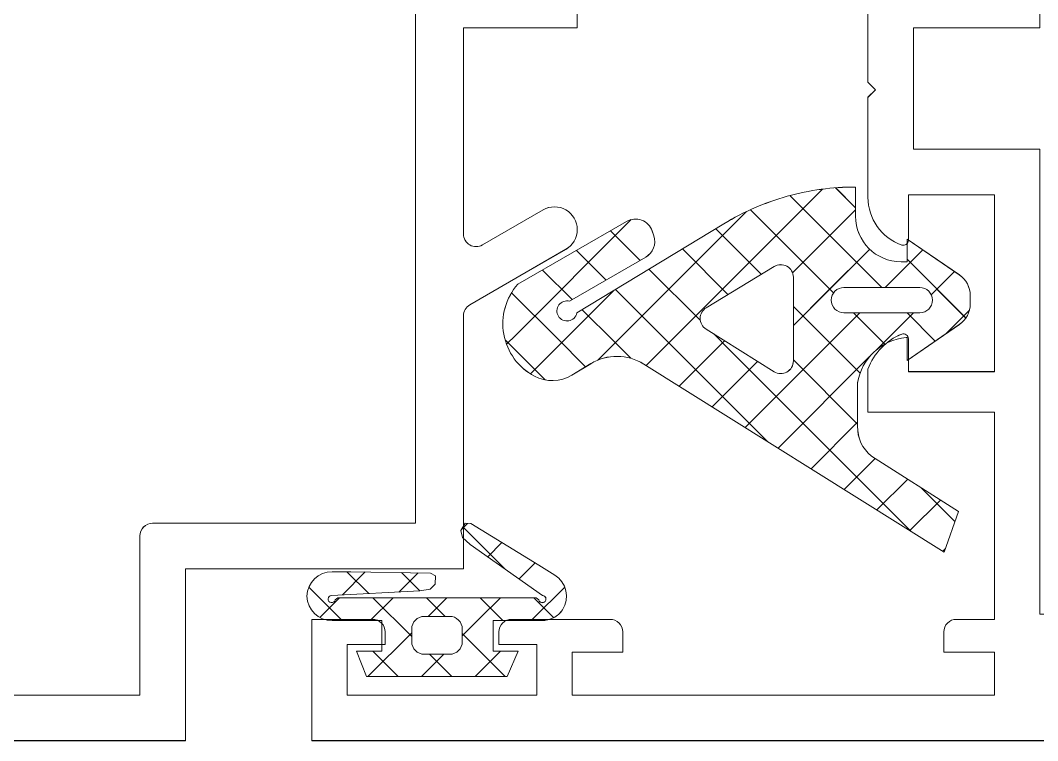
# Model space of a CAD drawing. Header units: millimetres. Extents: x 26282 to 30760, y 1404 to 4574.
# Drawn here: x 28019.029 to 28023.053, y 2955.414 to 2958.264 of the extents above; entities that cross this region are included whole.
import ezdxf

# ---------------------------------------------------------------- set-up
doc = ezdxf.new("R2010")
doc.units = ezdxf.units.MM
doc.header["$LTSCALE"] = 0.25
doc.linetypes.add('DIVIDE', pattern=[1.25, 0.5, -0.25, 0, -0.25, 0, -0.25])
for name, color, linetype, lineweight in [('AB-DUV', 4, 'Continuous', 50), ('DOĞRAMA', 30, 'Continuous', 20), ('SECTION LINE (3RDF)', 40, 'DIVIDE', 25)]:
    doc.layers.add(name, color=color, linetype=linetype, lineweight=lineweight)

# ---------------------------------------------------------------- blocks, each defined once
blk = doc.blocks.new('CHD03_1918', base_point=(38, -44))
at = {"color": 40, "linetype": 'Continuous'}
blk.add_lwpolyline([(68.011146, -22), (64.054101, -22), (63.754101, -21.7), (63.454101, -22), (59.497057, -22, -0.317837), (57.611439, -20.666667, -0.517633), (57.799997, -20.400001), (59.6, -20.4), (59.6, -17), (52.6, -17), (52.6, -20.4), (53.9, -20.4, -0.517638), (54.088562, -20.666667, -0.209118), (52.702947, -21.999999), (51, -22), (51, -17), (42.8, -17), (42.8, -18.5, -0.414214), (42.3, -19), (41.5, -19), (41.5, -17), (39.8, -17), (39.8, -33.7), (41.5, -33.7), (41.5, -31.7), (42.3, -31.7, -0.414214), (42.8, -32.2), (42.8, -36.1, -0.414214), (42.3, -36.6), (41.8, -36.6), (41.8, -35.1), (39.8, -35.1), (39.8, -42.6), (41.8, -42.6), (41.8, -41.1), (42.3, -41.1, -0.414214), (42.8, -41.6), (42.8, -44), (38, -44), (38, -44), (38, -22), (38, 0)], format="xyb", dxfattribs=at)
blk.add_lwpolyline([(39.8, -7.45), (39.8, -14.9), (43, -14.9), (43, -15.2), (61.4, -15.2), (61.4, -20.2), (66.2, -20.2), (66.2, -15.2), (83, -15.2), (83, -14.9), (86, -14.9), (86, 0), (86, 14.9), (83, 14.9), (83, 15.2), (66.2, 15.2), (66.2, 20.2), (61.4, 20.2), (61.4, 15.2), (43, 15.2), (43, 14.9), (39.8, 14.9), (39.8, 0), (39.8, -7.45)], close=True, dxfattribs=at)
blk = doc.blocks.new('CHD03_1923', base_point=(-6.8, -22))
at = {"color": 40, "linetype": 'Continuous'}
blk.add_lwpolyline([(25.7, -4.5), (21.4, -4.5), (21.4, 0), (13.24641, 0, 0.57735), (12.813397, -0.75), (14.199038, -3.15, -0.57735), (13.419615, -4.5, -0.267949), (12.640192, -4.05), (10.446261, -0.25, 0.267949), (10.013248, 0), (0, 0), (0, 11), (-6.8, 11), (-6.8, 11), (-6.8, 30.9)], format="xyb", dxfattribs=at)
blk.add_lwpolyline([(-5, 17.5), (-5, 12.8), (1.3, 12.8, -0.414214), (1.8, 12.3), (1.8, 1.9), (48.2, 1.9), (48.2, 22.699951, 0.414214), (45.200049, 25.7), (43.2, 25.7), (43.2, 22.2), (-5, 22.2), (-5, 17.5)], format="xyb", close=True, dxfattribs=at)
blk = doc.blocks.new('CHD50D23', base_point=(110.983776, 153.85743))
at = {"color": 1, "linetype": 'Continuous'}
for p, q in [((117.791548, 170.671326), (119.381447, 172.261226)), ((119.568875, 171.841832), (119.206204, 172.204502)), ((119.457419, 170.215877), (121.244586, 172.003044)), ((124.138771, 167.271936), (119.568875, 171.841832)), ((119.432791, 169.856596), (118.032092, 171.257294)), ((120.970782, 169.60792), (122.142332, 170.77947)), ((118.315634, 169.074092), (119.457419, 170.215877)), ((121.333881, 167.955505), (119.432791, 169.856596)), ((121.747604, 168.263422), (122.91966, 169.435477)), ((119.301305, 167.938443), (120.572703, 169.209841)), ((119.296707, 167.87136), (118.580823, 168.587243)), ((118.649877, 167.287015), (119.301305, 167.938443)), ((119.145191, 165.661009), (121.37384, 167.889658)), ((124.455498, 162.712568), (119.296707, 167.87136)), ((122.524426, 166.918923), (123.696988, 168.091485)), ((119.160623, 165.886123), (118.364104, 166.682642)), ((120.14134, 164.535837), (122.174977, 166.569474)), ((124.278265, 160.768481), (119.160623, 165.886123)), ((115.348278, 161.864095), (119.145191, 165.661009)), ((119.024539, 163.900887), (117.547506, 165.37792)), ((121.172168, 163.445345), (122.976114, 165.249291)), ((118.528593, 162.275512), (116.730908, 164.073197)), ((118.989078, 163.383575), (119.611946, 164.006444)), ((119.345191, 163.580234), (119.024539, 163.900887)), ((121.973305, 162.125161), (123.777251, 163.929107)), ((111.799457, 156.193954), (118.989078, 163.383575)), ((120.452072, 158.230713), (115.91431, 162.768475)), ((121.603057, 159.633594), (124.527445, 162.557981)), ((118.720503, 157.840961), (115.097712, 161.463753)), ((121.452072, 157.361288), (125.087016, 160.996232)), ((116.041968, 158.315145), (118.584254, 160.857431)), ((118.064864, 158.216721), (120.705574, 160.857431)), ((121.299351, 159.504754), (119.946674, 160.857431)), ((122.788808, 160.136617), (122.034401, 160.891024)), ((125.34237, 159.704376), (124.278265, 160.768481)), ((116.124999, 158.315145), (114.281114, 160.15903)), ((124.529431, 158.395995), (122.788808, 160.136617)), ((121.237452, 159.267988), (121.603057, 159.633594)), ((122.965684, 157.838422), (121.299351, 159.504754)), ((124.608099, 158.395995), (125.396213, 159.184109)), ((114.691525, 157.627299), (113.464516, 158.854308)), ((119.211984, 157.24252), (120.452072, 158.482608)), ((113.865869, 156.331635), (112.647918, 157.549586)), ((120.452072, 156.109392), (118.977527, 157.583937)), ((122.94395, 155.738834), (121.452072, 157.230713)), ((113.040212, 155.035971), (111.83132, 156.244863)), ((119.332913, 155.242129), (120.452072, 156.361288)), ((120.244395, 154.032291), (122.569534, 156.35743)), ((112.193401, 154.466577), (113.52755, 155.800727)), ((122.081038, 154.480426), (121.159141, 155.402323)), ((111.107571, 154.847292), (111.014722, 154.940141)), ((120.547923, 153.892221), (119.627241, 154.812903))]:
    blk.add_line(p, q, dxfattribs=at)
for points in [[(117.942326, 171.103172, -0.229763), (119.601084, 172.311706, -0.229763), (121.577, 171.756923), (124.065182, 167.454881, -0.472021), (123.686104, 166.442525), (123.493312, 166.376425, -0.353954), (122.651853, 166.698377), (120.910699, 169.711911, 2.506605), (120.443837, 169.422198), (123.974866, 163.603459, -0.068514), (125.058809, 161.099606, -0.068514), (125.425814, 158.395994), (124.268132, 158.395995, 0.414213), (122.468133, 156.595995), (122.468132, 156.35743), (123.368132, 156.35743), (121.951762, 154.2919, -0.247171), (121.127035, 153.857431), (120.80923, 153.85743, -0.247171), (119.984502, 154.2919), (118.568132, 156.35743), (119.468132, 156.35743), (119.468132, 156.395995, 0.347266), (117.672353, 158.315146), (115.962865, 158.315145, 0.239382), (114.781982, 157.769249), (112.588983, 154.327878), (110.983776, 154.890697), (118.422358, 166.775718, 0.283277), (118.436838, 168.874362), (117.984154, 169.620334, -0.264505), (117.942326, 171.103172)], [(118.960417, 162.96546), (118.120011, 161.622698, 0.58904), (118.543842, 160.857431), (121.854332, 160.857431, 0.584485), (122.281783, 161.616824), (120.652103, 164.302354, 0.558043), (119.800823, 164.308222), (118.960417, 162.96546)], [(120.952072, 159.35743, 0.414214), (120.452072, 158.85743), (120.452072, 155.85743, 1), (121.452072, 155.85743), (121.452072, 158.85743, 0.414214), (120.952072, 159.35743)]]:
    blk.add_lwpolyline(points, format="xyb", close=True, dxfattribs=at)
blk = doc.blocks.new('CHD40D08', base_point=(-2.21267, -2.905012))
at = {"color": 1, "linetype": 'Continuous'}
for p, q in [((0, 5.969856), (1.319355, 7.289211)), ((0.12533, 6.85077), (0.904473, 6.071627)), ((1.017205, 5.958895), (1.924654, 5.051445)), ((1.069674, 4.91821), (1.934707, 5.783243)), ((-2.21267, 4.946129), (-0.482761, 3.21622)), ((0, 4.854779), (0.904473, 3.950306)), ((-2.21267, 3.757186), (-1.21267, 4.757186)), ((-0.632316, 3.21622), (0.904473, 4.753009)), ((1.129836, 3.724943), (1.8882, 2.96658)), ((1.171493, 2.898708), (1.899747, 3.626962)), ((-2.21267, 2.824809), (-1.333018, 1.945157)), ((-2.21267, 1.635866), (-1.333018, 2.515518)), ((0.166981, 2.566478), (0.904473, 1.828986)), ((0.166982, 1.894197), (0.904473, 2.631688)), ((-2.21267, -0.485455), (-0.510996, 1.216219)), ((-0.604081, 1.21622), (0.039793, 0.572346)), ((3.601991, 1.252788), (3.846916, 1.007863)), ((2.045652, -0.469774), (3.706779, 1.191354)), ((-2.21267, 0.703488), (-1.21267, -0.296512)), ((0.039793, 0.572346), (0.904473, -0.292334)), ((0.061836, -0.332269), (0.904473, 0.510368)), ((2.524604, 0.208855), (3.086884, -0.353425)), ((0, -0.394105), (0.061836, -0.332269)), ((1.646901, -1.034763), (2.284292, -1.672154)), ((-0.000001, -1.509181), (0.092774, -1.601955)), ((0.092774, -1.601955), (1.325459, -2.834641)), ((0.115405, -2.400021), (0.904473, -1.610952))]:
    blk.add_line(p, q, dxfattribs=at)
for points in [[(3.56458, 1.274721), (3.853054, 1.105598), (3.839039, 0.882431), (2.197611, -1.814579), (1.801975, -2.439764, -0.413949), (0.422965, -2.750501, -0.119976), (0.112064, -2.393627, -0.119976), (-0.000001, -1.93378), (0, 0), (-1.21267, 0), (-1.21267, -1), (-2.21267, -0.565218), (-2.21267, 5.005452), (-1.21267, 5.396757), (-1.21267, 4.396757), (0, 4.396757), (0, 6.36622, -0.404548), (0.967353, 7.365686, -0.404548), (1.934706, 6.366219), (1.934707, 5.626366), (1.87951, 2.469611), (1.772015, 2.273538), (1.437813, 2.284888), (1.245523, 2.492312), (1.171532, 2.897929), (0.995458, 6.390233, 2.044702), (0.823804, 6.2417), (0.904473, 6.143585), (0.904473, -1.711145), (0.823804, -1.809259, 2.04471), (0.995459, -1.957792), (3.011747, 0.899087), (3.291174, 1.202272), (3.56458, 1.274721)], [(0.020535, 1.362666, 0.198912), (0.166982, 1.71622), (0.166981, 2.71622, 0.414213), (-0.333018, 3.21622), (-0.833018, 3.21622, 0.414213), (-1.333018, 2.71622), (-1.333018, 1.716219, 0.414213), (-0.833018, 1.21622), (-0.333018, 1.216219, 0.198912), (0.020535, 1.362666)]]:
    blk.add_lwpolyline(points, format="xyb", close=True, dxfattribs=at)
blk = doc.blocks.new('jtyhtrgrtg')
at = {"layer": 'DOĞRAMA', "color": 7, "yscale": 0.1, "zscale": 0.1}
for name, p, xscale, rotation in [('CHD03_1923', (-4.8433, -0.6378), 0.1, 90), ('CHD03_1918', (-7.6433, -0.6378), -0.1, 270), ('CHD50D23', (-5.0384, 0.1085), 0.1, 90), ('CHD40D08', (-6.636, -0.3839), 0.1, 90)]:
    blk.add_blockref(name, p, dxfattribs=dict(at, xscale=xscale, rotation=rotation))
blk = doc.blocks.new('A$C187D15ED')
at = {"layer": 'SECTION LINE (3RDF)'}
blk.add_blockref('jtyhtrgrtg', (8457.4014, 2751.0241, 0), dxfattribs=at)
blk.add_blockref('jtyhtrgrtg', (8457.4014, 2751.0241, 0), dxfattribs=at)

msp = doc.modelspace()

# ---------------------------------------------------------------- block references
at = {"layer": 'AB-DUV', "ltscale": 100}
msp.add_blockref('A$C187D15ED', (19570.4239, 205.0275, 5.1264), dxfattribs=at)

# ---------------------------------------------------------------- next in the draw order: linework, layer by layer
at = {"layer": 'DOĞRAMA', "color": 1, "linetype": 'Continuous'}
for p, q in [((28022.333, 2957.5226, 5.1264), (28022.2542, 2957.6014, 5.1264)), ((28022.333, 2957.5226, 5.1264), (28022.2542, 2957.6014, 5.1264)), ((28022.4365, 2957.207, 5.1264), (28022.073, 2957.5705, 5.1264)), ((28022.4365, 2957.207, 5.1264), (28022.073, 2957.5705, 5.1264)), ((28022.2022, 2957.596, 5.1264), (28022.0958, 2957.4896, 5.1264)), ((28022.2022, 2957.596, 5.1264), (28022.0958, 2957.4896, 5.1264)), ((28021.9014, 2957.5073, 5.1264), (28021.3855, 2956.9914, 5.1264)), ((28021.9014, 2957.5073, 5.1264), (28021.3855, 2956.9914, 5.1264)), ((28022.0958, 2957.4896, 5.1264), (28021.584, 2956.9778, 5.1264)), ((28022.0958, 2957.4896, 5.1264), (28021.584, 2956.9778, 5.1264)), ((28022.2093, 2957.2221, 5.1264), (28021.9168, 2957.5145, 5.1264)), ((28022.2093, 2957.2221, 5.1264), (28021.9168, 2957.5145, 5.1264)), ((28022.333, 2957.5147, 5.1264), (28022.1589, 2957.3407, 5.1264)), ((28022.333, 2957.5147, 5.1264), (28022.1589, 2957.3407, 5.1264)), ((28021.4454, 2957.4757, 5.1264), (28020.9884, 2957.0187, 5.1264)), ((28021.4454, 2957.4757, 5.1264), (28020.9884, 2957.0187, 5.1264)), ((28021.9601, 2957.2591, 5.1264), (28021.7797, 2957.4395, 5.1264)), ((28021.9601, 2957.2591, 5.1264), (28021.7797, 2957.4395, 5.1264)), ((28021.4807, 2957.3142, 5.1264), (28021.3635, 2957.4315, 5.1264)), ((28021.4807, 2957.3142, 5.1264), (28021.3635, 2957.4315, 5.1264)), ((28021.8281, 2957.179, 5.1264), (28021.6477, 2957.3594, 5.1264)), ((28021.8281, 2957.179, 5.1264), (28021.6477, 2957.3594, 5.1264)), ((28021.3463, 2957.2365, 5.1264), (28021.2291, 2957.3537, 5.1264)), ((28021.3463, 2957.2365, 5.1264), (28021.2291, 2957.3537, 5.1264)), ((28022.1589, 2957.3407, 5.1264), (28022.0835, 2957.2652, 5.1264)), ((28022.1589, 2957.3407, 5.1264), (28022.0835, 2957.2652, 5.1264)), ((28022.3888, 2957.3583, 5.1264), (28022.2221, 2957.1917, 5.1264)), ((28022.3888, 2957.3583, 5.1264), (28022.2221, 2957.1917, 5.1264)), ((28022.5987, 2957.3562, 5.1264), (28022.4495, 2957.207, 5.1264)), ((28022.5987, 2957.3562, 5.1264), (28022.4495, 2957.207, 5.1264)), ((28022.7694, 2957.0862, 5.1264), (28022.5369, 2957.3187, 5.1264)), ((28022.7694, 2957.0862, 5.1264), (28022.5369, 2957.3187, 5.1264)), ((28021.719, 2957.0759, 5.1264), (28021.5157, 2957.2793, 5.1264)), ((28021.719, 2957.0759, 5.1264), (28021.5157, 2957.2793, 5.1264)), ((28021.2118, 2957.1589, 5.1264), (28021.0947, 2957.276, 5.1264)), ((28021.2118, 2957.1589, 5.1264), (28021.0947, 2957.276, 5.1264)), ((28022.7246, 2957.2699, 5.1264), (28022.6324, 2957.1777, 5.1264)), ((28022.7246, 2957.2699, 5.1264), (28022.6324, 2957.1777, 5.1264)), ((28021.6065, 2956.9763, 5.1264), (28021.3836, 2957.1992, 5.1264)), ((28021.6065, 2956.9763, 5.1264), (28021.3836, 2957.1992, 5.1264)), ((28022.2458, 2957.1855, 5.1264), (28022.2093, 2957.2221, 5.1264)), ((28022.2458, 2957.1855, 5.1264), (28022.2093, 2957.2221, 5.1264)), ((28021.151, 2957.0075, 5.1264), (28020.9723, 2957.1862, 5.1264)), ((28021.151, 2957.0075, 5.1264), (28020.9723, 2957.1862, 5.1264)), ((28021.3771, 2957.1952, 5.1264), (28021.187, 2957.0051, 5.1264)), ((28021.3771, 2957.1952, 5.1264), (28021.187, 2957.0051, 5.1264)), ((28022.2221, 2957.1917, 5.1264), (28022.0869, 2957.0564, 5.1264)), ((28022.2221, 2957.1917, 5.1264), (28022.0869, 2957.0564, 5.1264)), ((28021.3788, 2956.9919, 5.1264), (28021.2516, 2957.119, 5.1264)), ((28021.3788, 2956.9919, 5.1264), (28021.2516, 2957.119, 5.1264)), ((28022.3509, 2956.8683, 5.1264), (28022.0869, 2957.1323, 5.1264)), ((28022.3509, 2956.8683, 5.1264), (28022.0869, 2957.1323, 5.1264)), ((28022.3495, 2957.107, 5.1264), (28021.8958, 2956.6532, 5.1264)), ((28022.3495, 2957.107, 5.1264), (28021.8958, 2956.6532, 5.1264)), ((28022.4484, 2956.983, 5.1264), (28022.3243, 2957.107, 5.1264)), ((28022.4484, 2956.983, 5.1264), (28022.3243, 2957.107, 5.1264)), ((28022.5617, 2957.107, 5.1264), (28022.4142, 2956.9595, 5.1264)), ((28022.5617, 2957.107, 5.1264), (28022.4142, 2956.9595, 5.1264)), ((28022.6484, 2956.9951, 5.1264), (28022.5365, 2957.107, 5.1264)), ((28022.6484, 2956.9951, 5.1264), (28022.5365, 2957.107, 5.1264)), ((28022.7834, 2957.1166, 5.1264), (28022.6913, 2957.0245, 5.1264)), ((28022.7834, 2957.1166, 5.1264), (28022.6913, 2957.0245, 5.1264)), ((28021.1055, 2956.8409, 5.1264), (28020.9465, 2956.9999, 5.1264)), ((28021.1055, 2956.8409, 5.1264), (28020.9465, 2956.9999, 5.1264)), ((28020.9884, 2957.0187, 5.1264), (28020.9522, 2956.9824, 5.1264)), ((28020.9884, 2957.0187, 5.1264), (28020.9522, 2956.9824, 5.1264)), ((28021.187, 2957.0051, 5.1264), (28021.0469, 2956.865, 5.1264)), ((28021.187, 2957.0051, 5.1264), (28021.0469, 2956.865, 5.1264)), ((28021.2652, 2956.8933, 5.1264), (28021.151, 2957.0075, 5.1264)), ((28021.2652, 2956.8933, 5.1264), (28021.151, 2957.0075, 5.1264)), ((28021.8343, 2956.9607, 5.1264), (28021.772, 2957.023, 5.1264)), ((28021.8343, 2956.9607, 5.1264), (28021.772, 2957.023, 5.1264)), ((28021.8146, 2956.9963, 5.1264), (28021.7825, 2956.9642, 5.1264)), ((28021.8146, 2956.9963, 5.1264), (28021.7825, 2956.9642, 5.1264)), ((28021.3855, 2956.9914, 5.1264), (28021.3139, 2956.9199, 5.1264)), ((28021.3855, 2956.9914, 5.1264), (28021.3139, 2956.9199, 5.1264)), ((28021.4439, 2956.9268, 5.1264), (28021.3788, 2956.9919, 5.1264)), ((28021.4439, 2956.9268, 5.1264), (28021.3788, 2956.9919, 5.1264)), ((28021.584, 2956.9778, 5.1264), (28021.5043, 2956.8982, 5.1264)), ((28021.584, 2956.9778, 5.1264), (28021.5043, 2956.8982, 5.1264)), ((28021.9862, 2956.5966, 5.1264), (28021.6065, 2956.9763, 5.1264)), ((28021.9862, 2956.5966, 5.1264), (28021.6065, 2956.9763, 5.1264)), ((28021.7825, 2956.9642, 5.1264), (28021.6348, 2956.8165, 5.1264)), ((28021.7825, 2956.9642, 5.1264), (28021.6348, 2956.8165, 5.1264)), ((28022.5532, 2956.2417, 5.1264), (28021.8343, 2956.9607, 5.1264)), ((28022.5532, 2956.2417, 5.1264), (28021.8343, 2956.9607, 5.1264)), ((28022.3885, 2956.9338, 5.1264), (28022.0262, 2956.5715, 5.1264)), ((28022.3885, 2956.9338, 5.1264), (28022.0262, 2956.5715, 5.1264)), ((28022.3411, 2956.666, 5.1264), (28022.0869, 2956.9202, 5.1264)), ((28022.3411, 2956.666, 5.1264), (28022.0869, 2956.9202, 5.1264)), ((28021.9451, 2956.9146, 5.1264), (28021.7653, 2956.7349, 5.1264)), ((28021.9451, 2956.9146, 5.1264), (28021.7653, 2956.7349, 5.1264)), ((28022.3411, 2956.6743, 5.1264), (28022.1567, 2956.4899, 5.1264)), ((28022.3411, 2956.6743, 5.1264), (28022.1567, 2956.4899, 5.1264)), ((28022.4099, 2956.5309, 5.1264), (28022.2872, 2956.4082, 5.1264)), ((28022.4099, 2956.5309, 5.1264), (28022.2872, 2956.4082, 5.1264)), ((28022.5394, 2956.4484, 5.1264), (28022.4177, 2956.3266, 5.1264)), ((28022.5394, 2956.4484, 5.1264), (28022.4177, 2956.3266, 5.1264)), ((28022.726, 2956.2811, 5.1264), (28022.5925, 2956.4145, 5.1264)), ((28022.726, 2956.2811, 5.1264), (28022.5925, 2956.4145, 5.1264)), ((28022.669, 2956.3658, 5.1264), (28022.5481, 2956.2449, 5.1264)), ((28022.669, 2956.3658, 5.1264), (28022.5481, 2956.2449, 5.1264)), ((28020.7735, 2956.2492, 5.1264), (28020.798, 2956.2737, 5.1264)), ((28020.7735, 2956.2492, 5.1264), (28020.798, 2956.2737, 5.1264)), ((28020.9458, 2956.0935, 5.1264), (28020.7796, 2956.2596, 5.1264)), ((28020.9458, 2956.0935, 5.1264), (28020.7796, 2956.2596, 5.1264)), ((28020.8779, 2956.1414, 5.1264), (28020.9341, 2956.1977, 5.1264)), ((28020.8779, 2956.1414, 5.1264), (28020.9341, 2956.1977, 5.1264)), ((28022.6879, 2956.1725, 5.1264), (28022.6786, 2956.1632, 5.1264)), ((28022.6879, 2956.1725, 5.1264), (28022.6786, 2956.1632, 5.1264)), ((28021.0023, 2956.0537, 5.1264), (28021.066, 2956.1174, 5.1264)), ((28021.0023, 2956.0537, 5.1264), (28021.066, 2956.1174, 5.1264)), ((28020.3029, 2955.9907, 5.1264), (28020.3936, 2956.0814, 5.1264)), ((28020.3029, 2955.9907, 5.1264), (28020.3936, 2956.0814, 5.1264)), ((28020.407, 2955.9959, 5.1264), (28020.3205, 2956.0824, 5.1264)), ((28020.407, 2955.9959, 5.1264), (28020.3205, 2956.0824, 5.1264)), ((28020.5263, 2956.002, 5.1264), (28020.6021, 2956.0778, 5.1264)), ((28020.5263, 2956.002, 5.1264), (28020.6021, 2956.0778, 5.1264)), ((28020.6089, 2956.0061, 5.1264), (28020.5361, 2956.0789, 5.1264)), ((28020.6089, 2956.0061, 5.1264), (28020.5361, 2956.0789, 5.1264)), ((28020.3018, 2955.889, 5.1264), (28020.1699, 2956.0209, 5.1264)), ((28020.3018, 2955.889, 5.1264), (28020.1699, 2956.0209, 5.1264)), ((28021.059, 2955.8982, 5.1264), (28021.1822, 2956.0215, 5.1264)), ((28021.059, 2955.8982, 5.1264), (28021.1822, 2956.0215, 5.1264)), ((28020.2137, 2955.9015, 5.1264), (28020.2916, 2955.9794, 5.1264)), ((28020.2137, 2955.9015, 5.1264), (28020.2916, 2955.9794, 5.1264)), ((28020.4133, 2955.889, 5.1264), (28020.5038, 2955.9794, 5.1264)), ((28020.4133, 2955.889, 5.1264), (28020.5038, 2955.9794, 5.1264)), ((28020.5772, 2955.8257, 5.1264), (28020.4235, 2955.9794, 5.1264)), ((28020.5772, 2955.8257, 5.1264), (28020.4235, 2955.9794, 5.1264)), ((28020.7094, 2955.9057, 5.1264), (28020.6356, 2955.9794, 5.1264)), ((28020.7094, 2955.9057, 5.1264), (28020.6356, 2955.9794, 5.1264)), ((28020.6421, 2955.9057, 5.1264), (28020.7159, 2955.9794, 5.1264)), ((28020.6421, 2955.9057, 5.1264), (28020.7159, 2955.9794, 5.1264)), ((28020.8415, 2955.8929, 5.1264), (28020.928, 2955.9794, 5.1264)), ((28020.8415, 2955.8929, 5.1264), (28020.928, 2955.9794, 5.1264)), ((28020.932, 2955.8952, 5.1264), (28020.8477, 2955.9794, 5.1264)), ((28020.932, 2955.8952, 5.1264), (28020.8477, 2955.9794, 5.1264)), ((28021.1388, 2955.9005, 5.1264), (28021.0599, 2955.9794, 5.1264)), ((28021.1388, 2955.9005, 5.1264), (28021.0599, 2955.9794, 5.1264)), ((28020.7772, 2955.8286, 5.1264), (28020.8415, 2955.8929, 5.1264)), ((28020.7772, 2955.8286, 5.1264), (28020.8415, 2955.8929, 5.1264)), ((28020.9382, 2955.889, 5.1264), (28020.932, 2955.8952, 5.1264)), ((28020.9382, 2955.889, 5.1264), (28020.932, 2955.8952, 5.1264)), ((28021.0497, 2955.889, 5.1264), (28021.059, 2955.8982, 5.1264)), ((28021.0497, 2955.889, 5.1264), (28021.059, 2955.8982, 5.1264)), ((28020.4042, 2955.6677, 5.1264), (28020.5772, 2955.8407, 5.1264)), ((28020.4042, 2955.6677, 5.1264), (28020.5772, 2955.8407, 5.1264)), ((28020.9473, 2955.6677, 5.1264), (28020.7772, 2955.8379, 5.1264)), ((28020.9473, 2955.6677, 5.1264), (28020.7772, 2955.8379, 5.1264)), ((28020.5231, 2955.6677, 5.1264), (28020.4231, 2955.7677, 5.1264)), ((28020.5231, 2955.6677, 5.1264), (28020.4231, 2955.7677, 5.1264)), ((28020.6163, 2955.6677, 5.1264), (28020.7043, 2955.7557, 5.1264)), ((28020.6163, 2955.6677, 5.1264), (28020.7043, 2955.7557, 5.1264)), ((28020.7352, 2955.6677, 5.1264), (28020.6472, 2955.7557, 5.1264)), ((28020.7352, 2955.6677, 5.1264), (28020.6472, 2955.7557, 5.1264)), ((28020.8284, 2955.6677, 5.1264), (28020.9284, 2955.7677, 5.1264)), ((28020.8284, 2955.6677, 5.1264), (28020.9284, 2955.7677, 5.1264))]:
    msp.add_line(p, q, dxfattribs=at)
at = {"layer": 'DOĞRAMA', "color": 40, "linetype": 'Continuous', "elevation": 5.1264}
msp.add_lwpolyline([(28019.032, 2955.5939), (28019.502, 2955.5939), (28019.502, 2956.2239, -0.414214), (28019.552, 2956.2739), (28020.592, 2956.2739), (28020.592, 2960.9139), (28018.512, 2960.9139, 0.414214), (28018.212, 2960.6139), (28018.212, 2960.4139), (28018.562, 2960.4139), (28018.562, 2955.5939), (28019.032, 2955.5939)], format="xyb", close=True, dxfattribs=at)
msp.add_lwpolyline([(28019.032, 2955.5939), (28019.502, 2955.5939), (28019.502, 2956.2239, -0.414214), (28019.552, 2956.2739), (28020.592, 2956.2739), (28020.592, 2960.9139), (28018.512, 2960.9139, 0.414214), (28018.212, 2960.6139), (28018.212, 2960.4139), (28018.562, 2960.4139), (28018.562, 2955.5939), (28019.032, 2955.5939)], format="xyb", close=True, dxfattribs=at)
msp.add_lwpolyline([(28023.837, 2955.5939), (28023.092, 2955.5939), (28023.092, 2955.9139), (28023.062, 2955.9139), (28023.062, 2957.7539), (28022.562, 2957.7539), (28022.562, 2958.2339), (28023.062, 2958.2339), (28023.062, 2959.9139), (28023.092, 2959.9139), (28023.092, 2960.2139), (28024.582, 2960.2139), (28026.072, 2960.2139), (28026.072, 2959.9139), (28026.102, 2959.9139), (28026.102, 2958.2339), (28026.602, 2958.2339), (28026.602, 2957.7539), (28026.102, 2957.7539), (28026.102, 2955.9139), (28026.072, 2955.9139), (28026.072, 2955.5939), (28024.582, 2955.5939), (28023.837, 2955.5939)], close=True, dxfattribs=at)
msp.add_lwpolyline([(28023.837, 2955.5939), (28023.092, 2955.5939), (28023.092, 2955.9139), (28023.062, 2955.9139), (28023.062, 2957.7539), (28022.562, 2957.7539), (28022.562, 2958.2339), (28023.062, 2958.2339), (28023.062, 2959.9139), (28023.092, 2959.9139), (28023.092, 2960.2139), (28024.582, 2960.2139), (28026.072, 2960.2139), (28026.072, 2959.9139), (28026.102, 2959.9139), (28026.102, 2958.2339), (28026.602, 2958.2339), (28026.602, 2957.7539), (28026.102, 2957.7539), (28026.102, 2955.9139), (28026.072, 2955.9139), (28026.072, 2955.5939), (28024.582, 2955.5939), (28023.837, 2955.5939)], close=True, dxfattribs=at)
for points in [[(28021.232, 2958.6639), (28021.232, 2958.2339), (28020.782, 2958.2339), (28020.782, 2957.4185, 0.57735), (28020.857, 2957.3752), (28021.097, 2957.5138, -0.57735), (28021.232, 2957.4358, -0.267949), (28021.187, 2957.3579), (28020.807, 2957.1385, 0.267949), (28020.782, 2957.0952), (28020.782, 2956.0939), (28019.682, 2956.0939), (28019.682, 2955.4139), (28019.682, 2955.4139), (28017.692, 2955.4139)], [(28021.232, 2958.6639), (28021.232, 2958.2339), (28020.782, 2958.2339), (28020.782, 2957.4185, 0.57735), (28020.857, 2957.3752), (28021.097, 2957.5138, -0.57735), (28021.232, 2957.4358, -0.267949), (28021.187, 2957.3579), (28020.807, 2957.1385, 0.267949), (28020.782, 2957.0952), (28020.782, 2956.0939), (28019.682, 2956.0939), (28019.682, 2955.4139), (28019.682, 2955.4139), (28017.692, 2955.4139)], [(28022.382, 2958.415), (28022.382, 2958.0193), (28022.412, 2957.9893), (28022.382, 2957.9593), (28022.382, 2957.5636, 0.317837), (28022.5154, 2957.375, 0.517633), (28022.542, 2957.3939), (28022.542, 2957.5739), (28022.882, 2957.5739), (28022.882, 2956.8739), (28022.542, 2956.8739), (28022.542, 2957.0039, 0.517638), (28022.5154, 2957.0227, 0.209118), (28022.382, 2956.8842), (28022.382, 2956.7139), (28022.882, 2956.7139), (28022.882, 2955.8939), (28022.732, 2955.8939, 0.414214), (28022.682, 2955.8439), (28022.682, 2955.7639), (28022.882, 2955.7639), (28022.882, 2955.5939), (28021.212, 2955.5939), (28021.212, 2955.7639), (28021.412, 2955.7639), (28021.412, 2955.8439, 0.414214), (28021.362, 2955.8939), (28020.972, 2955.8939, 0.414214), (28020.922, 2955.8439), (28020.922, 2955.7939), (28021.072, 2955.7939), (28021.072, 2955.5939), (28020.322, 2955.5939), (28020.322, 2955.7939), (28020.472, 2955.7939), (28020.472, 2955.8439, 0.414214), (28020.422, 2955.8939), (28020.182, 2955.8939), (28020.182, 2955.4139), (28020.182, 2955.4139), (28022.382, 2955.4139), (28024.582, 2955.4139)], [(28022.382, 2958.415), (28022.382, 2958.0193), (28022.412, 2957.9893), (28022.382, 2957.9593), (28022.382, 2957.5636, 0.317837), (28022.5154, 2957.375, 0.517633), (28022.542, 2957.3939), (28022.542, 2957.5739), (28022.882, 2957.5739), (28022.882, 2956.8739), (28022.542, 2956.8739), (28022.542, 2957.0039, 0.517638), (28022.5154, 2957.0227, 0.209118), (28022.382, 2956.8842), (28022.382, 2956.7139), (28022.882, 2956.7139), (28022.882, 2955.8939), (28022.732, 2955.8939, 0.414214), (28022.682, 2955.8439), (28022.682, 2955.7639), (28022.882, 2955.7639), (28022.882, 2955.5939), (28021.212, 2955.5939), (28021.212, 2955.7639), (28021.412, 2955.7639), (28021.412, 2955.8439, 0.414214), (28021.362, 2955.8939), (28020.972, 2955.8939, 0.414214), (28020.922, 2955.8439), (28020.922, 2955.7939), (28021.072, 2955.7939), (28021.072, 2955.5939), (28020.322, 2955.5939), (28020.322, 2955.7939), (28020.472, 2955.7939), (28020.472, 2955.8439, 0.414214), (28020.422, 2955.8939), (28020.182, 2955.8939), (28020.182, 2955.4139), (28020.182, 2955.4139), (28022.382, 2955.4139), (28024.582, 2955.4139)]]:
    msp.add_lwpolyline(points, format="xyb", dxfattribs=at)
at = {"layer": 'DOĞRAMA', "color": 1, "linetype": 'Continuous', "elevation": 5.1264}
for points in [[(28021.0623, 2956.856, -0.229763), (28020.9414, 2957.0219, -0.229763), (28020.9969, 2957.2195), (28021.4271, 2957.4683, -0.472021), (28021.5284, 2957.4304), (28021.535, 2957.4111, -0.353954), (28021.5028, 2957.327), (28021.2014, 2957.1528, 2.506605), (28021.2304, 2957.1062), (28021.8123, 2957.4593, -0.068514), (28022.0626, 2957.5677, -0.068514), (28022.333, 2957.6044), (28022.333, 2957.4886, 0.414213), (28022.513, 2957.3086), (28022.5369, 2957.3086), (28022.5369, 2957.3986), (28022.7434, 2957.257, -0.247171), (28022.7869, 2957.1745), (28022.7869, 2957.1427, -0.247171), (28022.7434, 2957.0602), (28022.5369, 2956.9186), (28022.5369, 2957.0086), (28022.533, 2957.0086, 0.347266), (28022.3411, 2956.829), (28022.3411, 2956.6581, 0.239382), (28022.3957, 2956.54), (28022.7398, 2956.3207), (28022.6835, 2956.1602), (28021.495, 2956.904, 0.283277), (28021.2852, 2956.9055), (28021.2106, 2956.8602, -0.264505), (28021.0623, 2956.856)], [(28021.0623, 2956.856, -0.229763), (28020.9414, 2957.0219, -0.229763), (28020.9969, 2957.2195), (28021.4271, 2957.4683, -0.472021), (28021.5284, 2957.4304), (28021.535, 2957.4111, -0.353954), (28021.5028, 2957.327), (28021.2014, 2957.1528, 2.506605), (28021.2304, 2957.1062), (28021.8123, 2957.4593, -0.068514), (28022.0626, 2957.5677, -0.068514), (28022.333, 2957.6044), (28022.333, 2957.4886, 0.414213), (28022.513, 2957.3086), (28022.5369, 2957.3086), (28022.5369, 2957.3986), (28022.7434, 2957.257, -0.247171), (28022.7869, 2957.1745), (28022.7869, 2957.1427, -0.247171), (28022.7434, 2957.0602), (28022.5369, 2956.9186), (28022.5369, 2957.0086), (28022.533, 2957.0086, 0.347266), (28022.3411, 2956.829), (28022.3411, 2956.6581, 0.239382), (28022.3957, 2956.54), (28022.7398, 2956.3207), (28022.6835, 2956.1602), (28021.495, 2956.904, 0.283277), (28021.2852, 2956.9055), (28021.2106, 2956.8602, -0.264505), (28021.0623, 2956.856)], [(28021.8761, 2956.9578), (28022.0103, 2956.8738, 0.58904), (28022.0869, 2956.9162), (28022.0869, 2957.2472, 0.584485), (28022.0109, 2957.29), (28021.7424, 2957.127, 0.558043), (28021.7418, 2957.0419), (28021.8761, 2956.9578)], [(28021.8761, 2956.9578), (28022.0103, 2956.8738, 0.58904), (28022.0869, 2956.9162), (28022.0869, 2957.2472, 0.584485), (28022.0109, 2957.29), (28021.7424, 2957.127, 0.558043), (28021.7418, 2957.0419), (28021.8761, 2956.9578)], [(28022.2369, 2957.157, 0.414214), (28022.2869, 2957.107), (28022.5869, 2957.107, 1), (28022.5869, 2957.207), (28022.2869, 2957.207, 0.414214), (28022.2369, 2957.157)], [(28022.2369, 2957.157, 0.414214), (28022.2869, 2957.107), (28022.5869, 2957.107, 1), (28022.5869, 2957.207), (28022.2869, 2957.207, 0.414214), (28022.2369, 2957.157)], [(28020.7713, 2956.2454), (28020.7882, 2956.2743), (28020.8105, 2956.2729), (28021.0802, 2956.1087), (28021.1428, 2956.0692, -0.413949), (28021.1738, 2955.9313, -0.119976), (28021.1381, 2955.9002, -0.119976), (28021.0922, 2955.889), (28020.8988, 2955.889), (28020.8988, 2955.7677), (28020.9988, 2955.7677), (28020.9553, 2955.6677), (28020.3982, 2955.6677), (28020.3591, 2955.7677), (28020.4591, 2955.7677), (28020.4591, 2955.889), (28020.2622, 2955.889, -0.404548), (28020.1622, 2955.9857, -0.404548), (28020.2622, 2956.0824), (28020.3361, 2956.0824), (28020.6518, 2956.0769), (28020.6714, 2956.0662), (28020.6703, 2956.0327), (28020.6496, 2956.0135), (28020.609, 2956.0061), (28020.2598, 2955.9885, 2.044702), (28020.2746, 2955.9713), (28020.2844, 2955.9794), (28021.0699, 2955.9794), (28021.0797, 2955.9713, 2.04471), (28021.0946, 2955.9885), (28020.8089, 2956.1901), (28020.7786, 2956.2181), (28020.7713, 2956.2454)], [(28020.7713, 2956.2454), (28020.7882, 2956.2743), (28020.8105, 2956.2729), (28021.0802, 2956.1087), (28021.1428, 2956.0692, -0.413949), (28021.1738, 2955.9313, -0.119976), (28021.1381, 2955.9002, -0.119976), (28021.0922, 2955.889), (28020.8988, 2955.889), (28020.8988, 2955.7677), (28020.9988, 2955.7677), (28020.9553, 2955.6677), (28020.3982, 2955.6677), (28020.3591, 2955.7677), (28020.4591, 2955.7677), (28020.4591, 2955.889), (28020.2622, 2955.889, -0.404548), (28020.1622, 2955.9857, -0.404548), (28020.2622, 2956.0824), (28020.3361, 2956.0824), (28020.6518, 2956.0769), (28020.6714, 2956.0662), (28020.6703, 2956.0327), (28020.6496, 2956.0135), (28020.609, 2956.0061), (28020.2598, 2955.9885, 2.044702), (28020.2746, 2955.9713), (28020.2844, 2955.9794), (28021.0699, 2955.9794), (28021.0797, 2955.9713, 2.04471), (28021.0946, 2955.9885), (28020.8089, 2956.1901), (28020.7786, 2956.2181), (28020.7713, 2956.2454)], [(28020.7625, 2955.891, 0.198912), (28020.7272, 2955.9057), (28020.6272, 2955.9057, 0.414213), (28020.5772, 2955.8557), (28020.5772, 2955.8057, 0.414213), (28020.6272, 2955.7557), (28020.7272, 2955.7557, 0.414213), (28020.7772, 2955.8057), (28020.7772, 2955.8557, 0.198912), (28020.7625, 2955.891)], [(28020.7625, 2955.891, 0.198912), (28020.7272, 2955.9057), (28020.6272, 2955.9057, 0.414213), (28020.5772, 2955.8557), (28020.5772, 2955.8057, 0.414213), (28020.6272, 2955.7557), (28020.7272, 2955.7557, 0.414213), (28020.7772, 2955.8057), (28020.7772, 2955.8557, 0.198912), (28020.7625, 2955.891)]]:
    msp.add_lwpolyline(points, format="xyb", close=True, dxfattribs=at)

doc.saveas('drawing.dxf')
